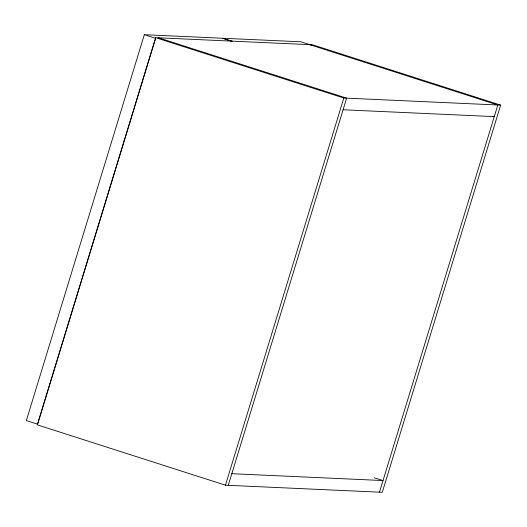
<?xml version="1.0" encoding="UTF-8"?>
<svg xmlns="http://www.w3.org/2000/svg" width="527" height="527" viewBox="0 0 527 527"><rect width="100%" height="100%" fill="white"/><g stroke="black" fill="none" stroke-linecap="round" stroke-linejoin="round"><path stroke-width="0.79" d="M144.326 34.703L26.35 420.579L37.641 424.202L155.617 38.326L144.326 34.703L222.427 38.24L232.209 41.376M155.656 37.674L37.285 424.841L225.451 485.196L382.279 492.297L500.65 105.13L312.485 44.775L155.656 37.674L343.815 98.029L500.65 105.13M225.451 485.196L343.815 98.029M228.27 485.321L346.641 98.154L158.475 37.799M379.46 492.172L497.824 105.005L309.665 44.643M343.09 109.768L494.273 116.619L492.705 116.118M231.821 473.707L383.01 480.552L374.387 477.791M311.378 45.17L300.845 41.791L222.743 38.254L232.526 41.389"/></g></svg>
